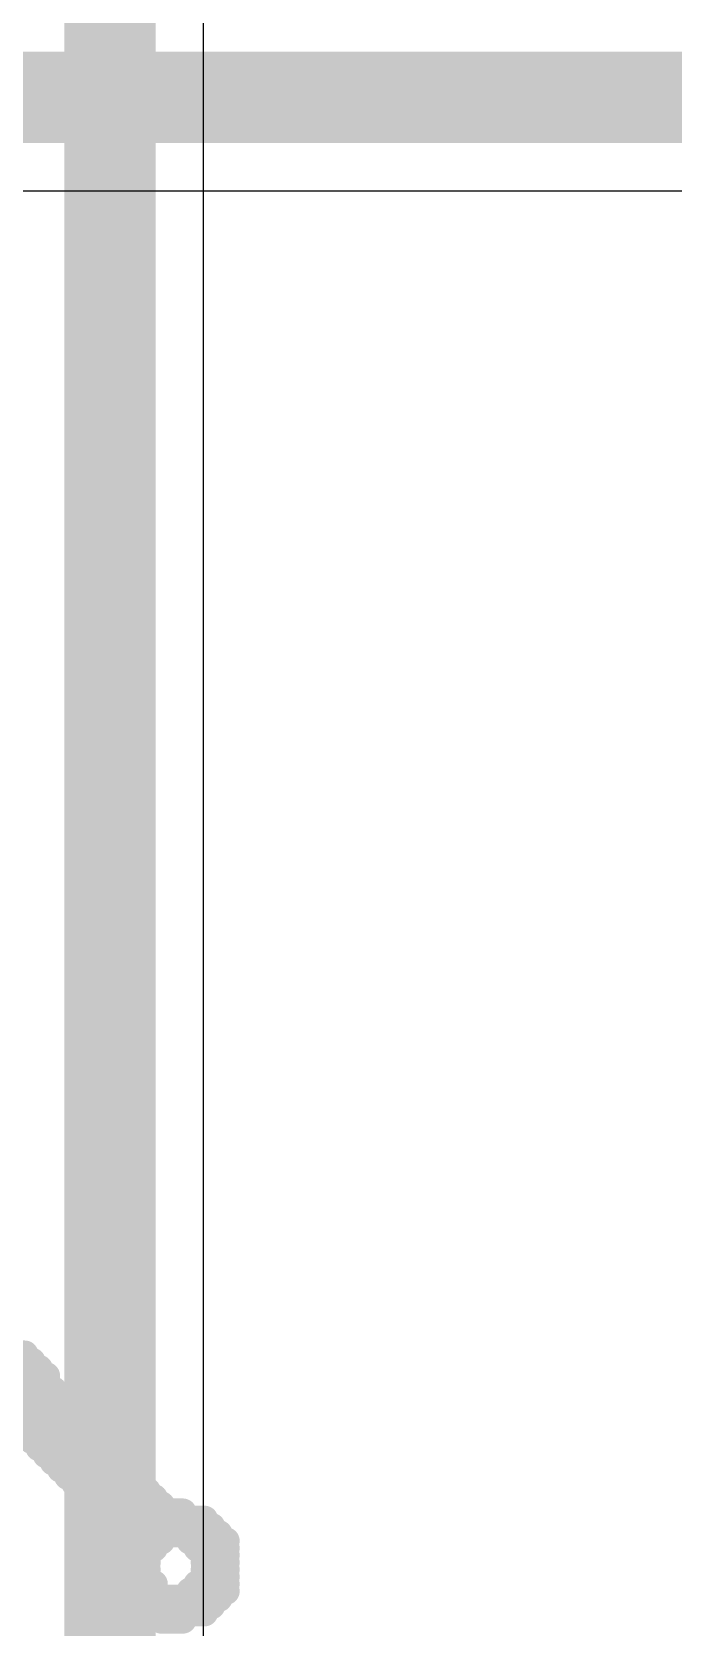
# Model space of a CAD drawing. Header units: inches. Extents: x -0.2 to 15.8, y 0 to 3.5.
# Drawn here: x 0.8995 to 0.9695, y 0.3548 to 0.5292 of the extents above; entities that cross this region are included whole.
import ezdxf

# ---------------------------------------------------------------- set-up
doc = ezdxf.new("R2010")
doc.units = ezdxf.units.IN
doc.header["$MEASUREMENT"] = 0
for name, color, linetype in [('Bottom Overlay', 54, 'Continuous'), ('Signal_2', 76, 'Continuous'), ('Top Layer', 1, 'Continuous')]:
    doc.layers.add(name, color=color, linetype=linetype)

msp = doc.modelspace()

# ---------------------------------------------------------------- linework, layer by layer
at = {"layer": 'Bottom Overlay', "const_width": 0.003}
for points in [[(0.89633, 0.3846), (0.89868, 0.3846)], [(0.89633, 0.38381), (0.89947, 0.38381)], [(0.89711, 0.38303), (0.90025, 0.38303)], [(0.8979, 0.38224), (0.90104, 0.38224)], [(0.89868, 0.38146), (0.90104, 0.38146)], [(0.89947, 0.38067), (0.90182, 0.38067)], [(0.89554, 0.3791), (0.89868, 0.3791)], [(0.90025, 0.37989), (0.90261, 0.37989)], [(0.90104, 0.3791), (0.90339, 0.3791)], [(0.89633, 0.37832), (0.89947, 0.37832)], [(0.89711, 0.37753), (0.90025, 0.37753)], [(0.90182, 0.37832), (0.90418, 0.37832)], [(0.90261, 0.37753), (0.90496, 0.37753)], [(0.8979, 0.37675), (0.90104, 0.37675)], [(0.89868, 0.37596), (0.90104, 0.37596)], [(0.90339, 0.37675), (0.90575, 0.37675)], [(0.90339, 0.37596), (0.90653, 0.37596)], [(0.89947, 0.37518), (0.90182, 0.37518)], [(0.90025, 0.37439), (0.90261, 0.37439)], [(0.90104, 0.37361), (0.90339, 0.37361)], [(0.90496, 0.37518), (0.90732, 0.37518)], [(0.90496, 0.37439), (0.9081, 0.37439)], [(0.90575, 0.37361), (0.9081, 0.37361)], [(0.90182, 0.37282), (0.90418, 0.37282)], [(0.90261, 0.37204), (0.90496, 0.37204)], [(0.90653, 0.37282), (0.90889, 0.37282)], [(0.90732, 0.37204), (0.90967, 0.37204)], [(0.90339, 0.37125), (0.90575, 0.37125)], [(0.90418, 0.37047), (0.90653, 0.37047)], [(0.9081, 0.37125), (0.91046, 0.37125)], [(0.90889, 0.37047), (0.91124, 0.37047)], [(0.90496, 0.36968), (0.90732, 0.36968)], [(0.90575, 0.3689), (0.9081, 0.3689)], [(0.90967, 0.36968), (0.91203, 0.36968)], [(0.91046, 0.3689), (0.91281, 0.3689)], [(0.90653, 0.36811), (0.90889, 0.36811)], [(0.90732, 0.36733), (0.90967, 0.36733)], [(0.90732, 0.36654), (0.91831, 0.36654)], [(0.91046, 0.36811), (0.9136, 0.36811)], [(0.91124, 0.36733), (0.91595, 0.36733)], [(0.9081, 0.36576), (0.91909, 0.36576)], [(0.90889, 0.36497), (0.91988, 0.36497)], [(0.90967, 0.36419), (0.9136, 0.36419)], [(0.90967, 0.3634), (0.91281, 0.3634)], [(0.91674, 0.36419), (0.92066, 0.36419)], [(0.91752, 0.3634), (0.92066, 0.3634)], [(0.90889, 0.36262), (0.91203, 0.36262)], [(0.90889, 0.36183), (0.91203, 0.36183)], [(0.91831, 0.36262), (0.92066, 0.36262)], [(0.91831, 0.36183), (0.92066, 0.36183)], [(0.90889, 0.36105), (0.91203, 0.36105)], [(0.90889, 0.36026), (0.91203, 0.36026)], [(0.91831, 0.36105), (0.92066, 0.36105)], [(0.91831, 0.36026), (0.92066, 0.36026)], [(0.90967, 0.35948), (0.91281, 0.35948)], [(0.90967, 0.35869), (0.91281, 0.35869)], [(0.91046, 0.35791), (0.91988, 0.35791)], [(0.91674, 0.35869), (0.92066, 0.35869)], [(0.91752, 0.35948), (0.92066, 0.35948)], [(0.91046, 0.35712), (0.91909, 0.35712)], [(0.91203, 0.35634), (0.91831, 0.35634)], [(0.9136, 0.35555), (0.91595, 0.35555)]]:
    msp.add_lwpolyline(points, dxfattribs=at)
at = {"layer": 'Bottom Overlay', "const_width": 0.0015}
for points in [[(0.89793, 0.3846, 1), (0.89943, 0.3846, 1)], [(0.89872, 0.38381, 1), (0.90022, 0.38381, 1)], [(0.8995, 0.38303, 1), (0.901, 0.38303, 1)], [(0.90029, 0.38224, 1), (0.90179, 0.38224, 1)], [(0.89793, 0.38146, 1), (0.89943, 0.38146, 1)], [(0.89872, 0.38067, 1), (0.90022, 0.38067, 1)], [(0.90029, 0.38146, 1), (0.90179, 0.38146, 1)], [(0.90107, 0.38067, 1), (0.90257, 0.38067, 1)], [(0.89793, 0.3791, 1), (0.89943, 0.3791, 1)], [(0.8995, 0.37989, 1), (0.901, 0.37989, 1)], [(0.90029, 0.3791, 1), (0.90179, 0.3791, 1)], [(0.90186, 0.37989, 1), (0.90336, 0.37989, 1)], [(0.90264, 0.3791, 1), (0.90414, 0.3791, 1)], [(0.89872, 0.37832, 1), (0.90022, 0.37832, 1)], [(0.8995, 0.37753, 1), (0.901, 0.37753, 1)], [(0.90107, 0.37832, 1), (0.90257, 0.37832, 1)], [(0.90186, 0.37753, 1), (0.90336, 0.37753, 1)], [(0.90343, 0.37832, 1), (0.90493, 0.37832, 1)], [(0.90421, 0.37753, 1), (0.90571, 0.37753, 1)], [(0.89793, 0.37596, 1), (0.89943, 0.37596, 1)], [(0.90029, 0.37675, 1), (0.90179, 0.37675, 1)], [(0.90029, 0.37596, 1), (0.90179, 0.37596, 1)], [(0.90264, 0.37675, 1), (0.90414, 0.37675, 1)], [(0.90264, 0.37596, 1), (0.90414, 0.37596, 1)], [(0.905, 0.37675, 1), (0.9065, 0.37675, 1)], [(0.90578, 0.37596, 1), (0.90728, 0.37596, 1)], [(0.89872, 0.37518, 1), (0.90022, 0.37518, 1)], [(0.8995, 0.37439, 1), (0.901, 0.37439, 1)], [(0.90029, 0.37361, 1), (0.90179, 0.37361, 1)], [(0.90107, 0.37518, 1), (0.90257, 0.37518, 1)], [(0.90186, 0.37439, 1), (0.90336, 0.37439, 1)], [(0.90264, 0.37361, 1), (0.90414, 0.37361, 1)], [(0.90421, 0.37518, 1), (0.90571, 0.37518, 1)], [(0.90421, 0.37439, 1), (0.90571, 0.37439, 1)], [(0.905, 0.37361, 1), (0.9065, 0.37361, 1)], [(0.90657, 0.37518, 1), (0.90807, 0.37518, 1)], [(0.90735, 0.37439, 1), (0.90885, 0.37439, 1)], [(0.90735, 0.37361, 1), (0.90885, 0.37361, 1)], [(0.90107, 0.37282, 1), (0.90257, 0.37282, 1)], [(0.90186, 0.37204, 1), (0.90336, 0.37204, 1)], [(0.90343, 0.37282, 1), (0.90493, 0.37282, 1)], [(0.90421, 0.37204, 1), (0.90571, 0.37204, 1)], [(0.90578, 0.37282, 1), (0.90728, 0.37282, 1)], [(0.90657, 0.37204, 1), (0.90807, 0.37204, 1)], [(0.90814, 0.37282, 1), (0.90964, 0.37282, 1)], [(0.90892, 0.37204, 1), (0.91042, 0.37204, 1)], [(0.90264, 0.37125, 1), (0.90414, 0.37125, 1)], [(0.90343, 0.37047, 1), (0.90493, 0.37047, 1)], [(0.905, 0.37125, 1), (0.9065, 0.37125, 1)], [(0.90578, 0.37047, 1), (0.90728, 0.37047, 1)], [(0.90735, 0.37125, 1), (0.90885, 0.37125, 1)], [(0.90814, 0.37047, 1), (0.90964, 0.37047, 1)], [(0.90971, 0.37125, 1), (0.91121, 0.37125, 1)], [(0.91049, 0.37047, 1), (0.91199, 0.37047, 1)], [(0.90421, 0.36968, 1), (0.90571, 0.36968, 1)], [(0.905, 0.3689, 1), (0.9065, 0.3689, 1)], [(0.90657, 0.36968, 1), (0.90807, 0.36968, 1)], [(0.90735, 0.3689, 1), (0.90885, 0.3689, 1)], [(0.90892, 0.36968, 1), (0.91042, 0.36968, 1)], [(0.90971, 0.3689, 1), (0.91121, 0.3689, 1)], [(0.91128, 0.36968, 1), (0.91278, 0.36968, 1)], [(0.91206, 0.3689, 1), (0.91356, 0.3689, 1)], [(0.90578, 0.36811, 1), (0.90728, 0.36811, 1)], [(0.90657, 0.36733, 1), (0.90807, 0.36733, 1)], [(0.90657, 0.36654, 1), (0.90807, 0.36654, 1)], [(0.90814, 0.36811, 1), (0.90964, 0.36811, 1)], [(0.90892, 0.36733, 1), (0.91042, 0.36733, 1)], [(0.90971, 0.36811, 1), (0.91121, 0.36811, 1)], [(0.91049, 0.36733, 1), (0.91199, 0.36733, 1)], [(0.91285, 0.36811, 1), (0.91435, 0.36811, 1)], [(0.9152, 0.36733, 1), (0.9167, 0.36733, 1)], [(0.91756, 0.36654, 1), (0.91906, 0.36654, 1)], [(0.90735, 0.36576, 1), (0.90885, 0.36576, 1)], [(0.90814, 0.36497, 1), (0.90964, 0.36497, 1)], [(0.91834, 0.36576, 1), (0.91984, 0.36576, 1)], [(0.91913, 0.36497, 1), (0.92063, 0.36497, 1)], [(0.90892, 0.36419, 1), (0.91042, 0.36419, 1)], [(0.90892, 0.3634, 1), (0.91042, 0.3634, 1)], [(0.91206, 0.3634, 1), (0.91356, 0.3634, 1)], [(0.91285, 0.36419, 1), (0.91435, 0.36419, 1)], [(0.91599, 0.36419, 1), (0.91749, 0.36419, 1)], [(0.91677, 0.3634, 1), (0.91827, 0.3634, 1)], [(0.91991, 0.36419, 1), (0.92141, 0.36419, 1)], [(0.91991, 0.3634, 1), (0.92141, 0.3634, 1)], [(0.90814, 0.36262, 1), (0.90964, 0.36262, 1)], [(0.90814, 0.36183, 1), (0.90964, 0.36183, 1)], [(0.91128, 0.36262, 1), (0.91278, 0.36262, 1)], [(0.91128, 0.36183, 1), (0.91278, 0.36183, 1)], [(0.91756, 0.36262, 1), (0.91906, 0.36262, 1)], [(0.91756, 0.36183, 1), (0.91906, 0.36183, 1)], [(0.91991, 0.36262, 1), (0.92141, 0.36262, 1)], [(0.91991, 0.36183, 1), (0.92141, 0.36183, 1)], [(0.90814, 0.36105, 1), (0.90964, 0.36105, 1)], [(0.90814, 0.36026, 1), (0.90964, 0.36026, 1)], [(0.91128, 0.36105, 1), (0.91278, 0.36105, 1)], [(0.91128, 0.36026, 1), (0.91278, 0.36026, 1)], [(0.91756, 0.36105, 1), (0.91906, 0.36105, 1)], [(0.91756, 0.36026, 1), (0.91906, 0.36026, 1)], [(0.91991, 0.36105, 1), (0.92141, 0.36105, 1)], [(0.91991, 0.36026, 1), (0.92141, 0.36026, 1)], [(0.90892, 0.35948, 1), (0.91042, 0.35948, 1)], [(0.90892, 0.35869, 1), (0.91042, 0.35869, 1)], [(0.90971, 0.35791, 1), (0.91121, 0.35791, 1)], [(0.91206, 0.35948, 1), (0.91356, 0.35948, 1)], [(0.91206, 0.35869, 1), (0.91356, 0.35869, 1)], [(0.91599, 0.35869, 1), (0.91749, 0.35869, 1)], [(0.91677, 0.35948, 1), (0.91827, 0.35948, 1)], [(0.91913, 0.35791, 1), (0.92063, 0.35791, 1)], [(0.91991, 0.35948, 1), (0.92141, 0.35948, 1)], [(0.91991, 0.35869, 1), (0.92141, 0.35869, 1)], [(0.90971, 0.35712, 1), (0.91121, 0.35712, 1)], [(0.91128, 0.35634, 1), (0.91278, 0.35634, 1)], [(0.91756, 0.35634, 1), (0.91906, 0.35634, 1)], [(0.91834, 0.35712, 1), (0.91984, 0.35712, 1)], [(0.91285, 0.35555, 1), (0.91435, 0.35555, 1)], [(0.9152, 0.35555, 1), (0.9167, 0.35555, 1)]]:
    msp.add_lwpolyline(points, format="xyb", close=True, dxfattribs=at)
at = {"layer": 'Signal_2'}
msp.add_line((0.9182, 0.294), (0.9182, 0.82842), dxfattribs=at)
at = {"layer": 'Signal_2', "const_width": 0.01}
msp.add_lwpolyline([(0.908, 0.294), (0.908, 0.842)], dxfattribs=at)
at = {"layer": 'Top Layer'}
msp.add_line((0.811, 0.5118), (1.148, 0.5118), dxfattribs=at)
at = {"layer": 'Top Layer', "const_width": 0.01}
msp.add_lwpolyline([(0.811, 0.522), (1.148, 0.522)], dxfattribs=at)

doc.saveas('drawing.dxf')
